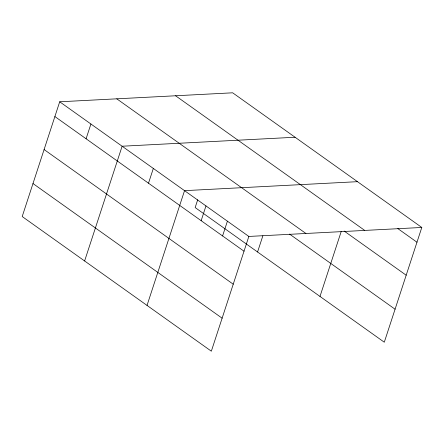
<?xml version="1.0" encoding="UTF-8"?>
<svg xmlns="http://www.w3.org/2000/svg" width="444" height="444" viewBox="0 0 444 444"><rect width="100%" height="100%" fill="white"/><g stroke="black" fill="none" stroke-linecap="round" stroke-linejoin="round"><path stroke-width="0.67" d="M421.8 227.461L232.662 92.807L59.707 101.787L22.2 216.539L211.338 351.193L248.845 236.441L421.8 227.461L384.293 342.213L195.155 207.559L197.691 199.794M86.086 138.772L90.915 124.009M84.615 260.972L122.122 146.226L295.077 137.246M148.501 183.206L153.33 168.443M147.031 305.411L184.538 190.659L357.492 181.679M201.149 220.685L205.972 205.922M222.583 235.942L227.411 221.179M257.57 251.992L262.859 235.82M319.985 296.431L341.242 231.402M397.796 228.571L416.977 242.224M175.585 95.771L364.724 230.425M344.139 231.047L406.188 275.219M116.783 98.829L305.922 233.477M289.532 234.077L395.077 309.213M59.707 101.787L248.845 236.441M54.878 116.556L244.017 251.204M44.095 149.55L233.233 284.199M32.984 183.544L222.122 318.193"/></g></svg>
